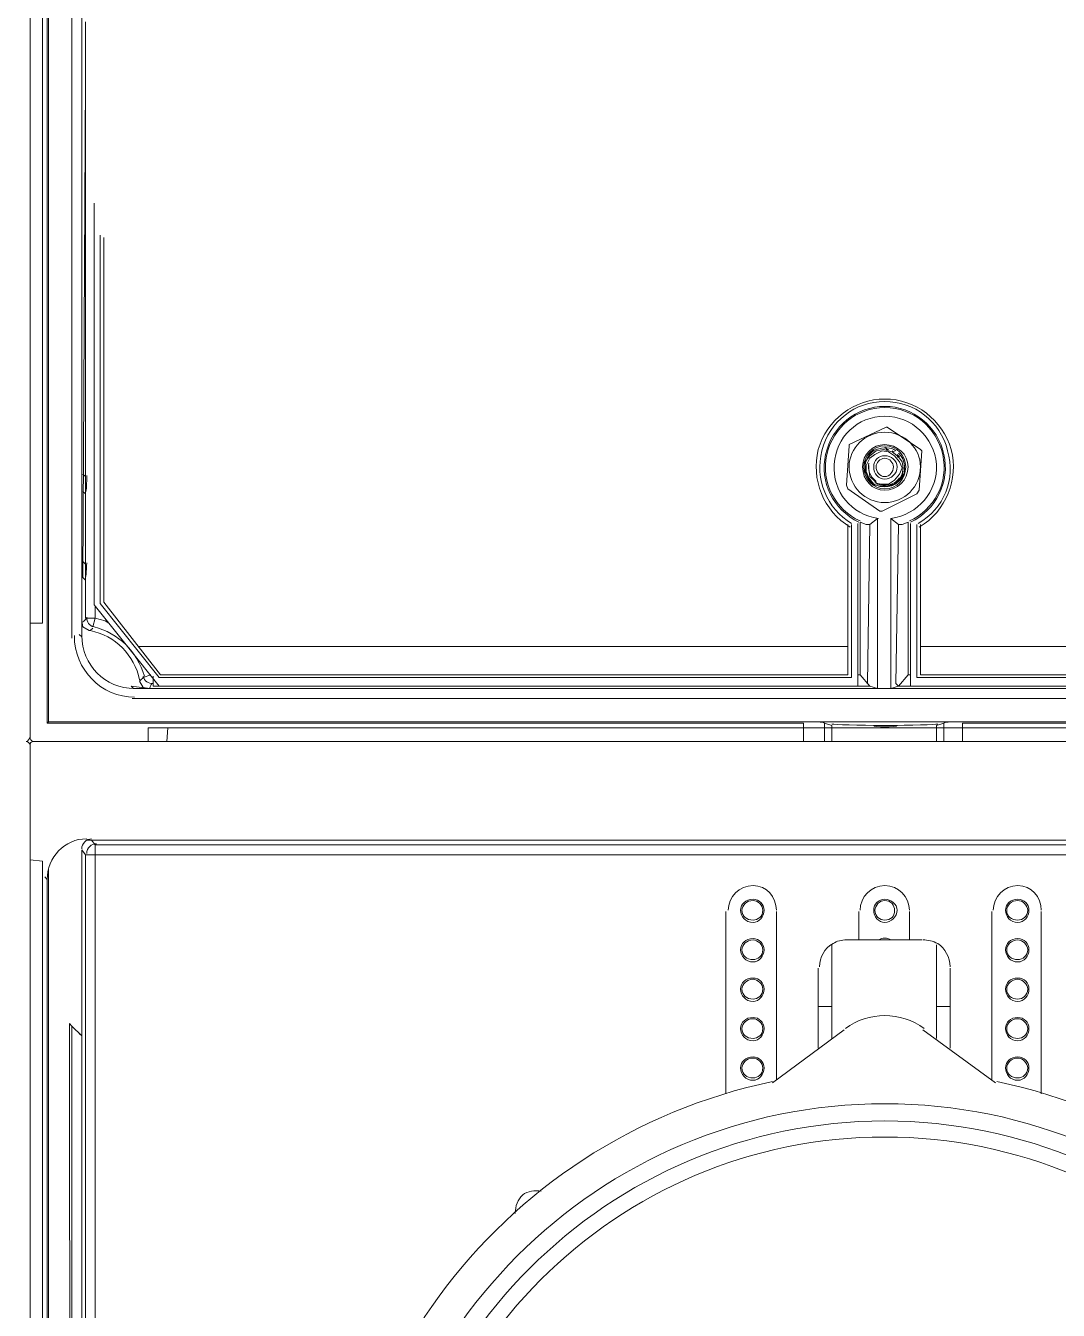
# Model space of a CAD drawing. Header units: metres. Extents: x 2999 to 3164, y 1641 to 1678.
# Drawn here: x 3005.558 to 3006.561, y 1647.108 to 1648.356 of the extents above; entities that cross this region are included whole.
import ezdxf

# ---------------------------------------------------------------- set-up
doc = ezdxf.new("R2010")
doc.units = ezdxf.units.M
doc.linetypes.add('CONTORNO_QUADRO_T', pattern=[0.35, 0.2, -0.15])

msp = doc.modelspace()

# ---------------------------------------------------------------- linework, layer by layer
at = {"color": 7, "linetype": 'Continuous', "lineweight": 20, "true_color": 0x000007}
for points in [[(3005.6025, 1648.8844), (3005.6025, 1647.7625), (3005.6025, 1647.7625)], [(3005.6025, 1648.8844), (3005.6025, 1647.7613), (3005.6025, 1647.7613)], [(3005.6121, 1648.8868), (3005.6121, 1647.7625), (3005.6121, 1647.7625)], [(3005.5618, 1648.87), (3005.5618, 1647.6644), (3005.5618, 1647.6644)], [(3005.5618, 1648.87), (3005.5618, 1647.6644), (3005.5618, 1647.6644)], [(3005.5785, 1648.876), (3005.5785, 1647.6787), (3005.5785, 1647.6787)], [(3005.5797, 1648.876), (3005.5797, 1647.6799), (3005.5797, 1647.6799)], [(3005.5618, 1647.7757), (3005.5738, 1647.7757), (3005.5738, 1648.8628)], [(3005.6157, 1647.7805), (3005.6157, 1648.36), (3005.6157, 1648.36)], [(3005.6157, 1647.8176), (3005.6133, 1647.82), (3005.6157, 1648.3049)], [(3005.6157, 1648.3049), (3005.6157, 1647.9182), (3005.6157, 1647.9182)], [(3005.624, 1648.184), (3005.624, 1647.7937), (3005.624, 1647.7937)], [(3005.63, 1647.7949), (3005.63, 1648.1528), (3005.63, 1648.1528)], [(3005.6336, 1647.7961), (3005.6336, 1648.1505), (3005.6336, 1648.1505)], [(3006.3951, 1647.9445), (3006.3927, 1647.9469), (3006.3927, 1647.9469)], [(3006.3831, 1647.9098), (3006.3819, 1647.911), (3006.3771, 1647.9158), (3006.3735, 1647.923), (3006.3735, 1647.9325), (3006.3783, 1647.9385), (3006.3843, 1647.9433), (3006.3915, 1647.9445), (3006.3999, 1647.9421), (3006.4059, 1647.9373), (3006.4095, 1647.9325), (3006.4107, 1647.9266), (3006.4095, 1647.9206), (3006.4071, 1647.9158)], [(3006.3879, 1647.9086), (3006.3819, 1647.911), (3006.3771, 1647.917), (3006.3747, 1647.923), (3006.3747, 1647.929), (3006.3783, 1647.9361), (3006.3831, 1647.9397), (3006.3903, 1647.9433), (3006.3963, 1647.9421), (3006.4023, 1647.9385), (3006.4071, 1647.9325), (3006.4095, 1647.9266), (3006.4071, 1647.9206), (3006.4023, 1647.9146), (3006.3963, 1647.911), (3006.3891, 1647.911), (3006.3831, 1647.9122)], [(3006.3939, 1647.9445), (3006.3963, 1647.9445), (3006.3963, 1647.9445)], [(3006.3999, 1647.9433), (3006.4023, 1647.9421), (3006.4023, 1647.9421)], [(3006.4071, 1647.9373), (3006.4047, 1647.9397), (3006.4047, 1647.9397)], [(3006.4071, 1647.9361), (3006.4047, 1647.9373), (3006.4047, 1647.9373)], [(3006.3771, 1647.929), (3006.3771, 1647.9254), (3006.3783, 1647.9182), (3006.3819, 1647.9146), (3006.3855, 1647.911), (3006.3903, 1647.9098), (3006.3963, 1647.9098), (3006.4023, 1647.911), (3006.4071, 1647.9158)], [(3006.4107, 1647.9266), (3006.4095, 1647.9182), (3006.4023, 1647.911), (3006.3951, 1647.9086), (3006.3879, 1647.9086)], [(3005.6157, 1647.9182), (3005.6133, 1647.9206), (3005.6133, 1647.9206)], [(3006.3771, 1647.9158), (3006.3771, 1647.9146), (3006.3771, 1647.9146)], [(3006.3843, 1647.9098), (3006.3831, 1647.9098), (3006.3831, 1647.9098)], [(3006.4095, 1647.9182), (3006.4071, 1647.9158), (3006.4071, 1647.9158)], [(3005.6157, 1647.9014), (3005.6133, 1647.9038), (3005.6133, 1647.9038)], [(3006.3568, 1647.8715), (3006.3568, 1647.7254), (3006.3568, 1647.7254)], [(3006.3604, 1647.8715), (3006.3604, 1647.723), (3006.3604, 1647.723)], [(3006.3664, 1647.753), (3006.3664, 1647.8727), (3006.3664, 1647.8727)], [(3006.3855, 1647.8775), (3006.3783, 1647.8715), (3006.3747, 1647.8715), (3006.3687, 1647.8739)], [(3006.3783, 1647.7146), (3006.3687, 1647.7254), (3006.3687, 1647.8739)], [(3006.3783, 1647.7146), (3006.3759, 1647.717), (3006.3783, 1647.8715)], [(3006.3855, 1647.8775), (3006.3855, 1647.7122), (3006.3855, 1647.7122)], [(3006.3987, 1647.8775), (3006.4059, 1647.8715), (3006.4095, 1647.8715), (3006.4154, 1647.8739)], [(3006.3987, 1647.7122), (3006.3987, 1647.8775), (3006.3987, 1647.8775)], [(3006.4059, 1647.7146), (3006.4035, 1647.717), (3006.4059, 1647.8715)], [(3006.4154, 1647.8739), (3006.4154, 1647.7254), (3006.4059, 1647.7146)], [(3006.4178, 1647.8727), (3006.4178, 1647.753), (3006.4178, 1647.753)], [(3006.4238, 1647.8715), (3006.4238, 1647.723), (3006.4238, 1647.723)], [(3006.4274, 1647.8715), (3006.4274, 1647.7254), (3006.4274, 1647.7254)], [(3005.6157, 1647.8332), (3005.6133, 1647.8356), (3005.6133, 1647.8356)], [(3005.6157, 1647.8176), (3005.6133, 1647.82), (3005.6133, 1647.82)], [(3005.6887, 1647.7254), (3005.6336, 1647.7961), (3005.6336, 1647.7961)], [(3005.624, 1647.7937), (3005.6564, 1647.753), (3005.6564, 1647.753)], [(3005.6252, 1647.7913), (3005.6252, 1647.7805), (3005.6252, 1647.7805)], [(3005.6875, 1647.723), (3005.63, 1647.7949), (3005.63, 1647.7949)], [(3005.6121, 1647.7781), (3005.6121, 1647.7625), (3005.6121, 1647.7625)], [(3005.6192, 1647.7685), (3005.6133, 1647.7721), (3005.6121, 1647.7781)], [(3005.6228, 1647.7721), (3005.6252, 1647.7805), (3005.6157, 1647.7805)], [(3005.6252, 1647.7805), (3005.6348, 1647.7781), (3005.6384, 1647.7757)], [(3005.6025, 1647.7613), (3005.6025, 1647.7625), (3005.6025, 1647.7625)], [(3005.6121, 1647.7625), (3005.6097, 1647.7649), (3005.6097, 1647.7649)], [(3005.6875, 1647.7146), (3005.6564, 1647.753), (3005.6564, 1647.753)], [(3005.6671, 1647.753), (3006.3568, 1647.753), (3006.3568, 1647.753)], [(3006.3664, 1647.753), (3006.3664, 1647.7146), (3005.6875, 1647.7146)], [(3006.4178, 1647.7146), (3006.4178, 1647.753), (3006.4178, 1647.753)], [(3006.4178, 1647.7146), (3007.0967, 1647.7146), (3007.1278, 1647.753)], [(3006.4274, 1647.753), (3007.1159, 1647.753), (3007.1159, 1647.753)], [(3005.6791, 1647.7254), (3005.6719, 1647.723), (3005.6719, 1647.723)], [(3005.6815, 1647.7242), (3005.6815, 1647.7146), (3005.6815, 1647.7146)], [(3005.6875, 1647.723), (3006.3604, 1647.723), (3006.3604, 1647.723)], [(3005.6887, 1647.7254), (3006.3568, 1647.7254), (3006.3568, 1647.7254)], [(3006.3664, 1647.7254), (3006.3687, 1647.7254), (3006.3687, 1647.7254)], [(3006.4154, 1647.7254), (3006.4178, 1647.7254), (3006.4178, 1647.7254)], [(3006.4238, 1647.723), (3007.0943, 1647.723), (3007.0943, 1647.723)], [(3006.4274, 1647.7254), (3007.0919, 1647.7254), (3007.0919, 1647.7254)], [(3005.6624, 1647.7122), (3005.66, 1647.7146), (3005.6779, 1647.7122)], [(3007.1218, 1647.7122), (3005.6624, 1647.7122), (3005.6624, 1647.7122)], [(3005.6779, 1647.7122), (3005.6719, 1647.7134), (3005.6683, 1647.7194)], [(3005.6875, 1647.7146), (3005.6815, 1647.7146), (3005.6815, 1647.7146)], [(3006.3783, 1647.7146), (3006.3664, 1647.7146), (3006.3664, 1647.7146)], [(3006.3783, 1647.7146), (3006.3855, 1647.7122), (3006.3855, 1647.7122)], [(3006.4059, 1647.7146), (3006.3987, 1647.7122), (3006.3855, 1647.7122)], [(3006.4178, 1647.7146), (3006.4059, 1647.7146), (3006.4059, 1647.7146)], [(3005.6612, 1647.7027), (3007.1218, 1647.7027), (3007.1194, 1647.7051)], [(3005.6624, 1647.7027), (3005.6612, 1647.7027), (3005.6612, 1647.7027)], [(3007.1218, 1647.7027), (3005.6624, 1647.7027), (3005.6624, 1647.7027)], [(3006.3137, 1647.6787), (3005.5785, 1647.6787), (3005.5797, 1647.6799)], [(3006.4681, 1647.6787), (3007.2056, 1647.6787), (3007.2044, 1647.6799), (3005.5797, 1647.6799)], [(3005.6767, 1647.6608), (3005.6767, 1647.6739), (3005.6959, 1647.6739), (3005.6947, 1647.6608)], [(3007.0883, 1647.6739), (3005.6959, 1647.6739), (3005.6959, 1647.6739)], [(3006.3137, 1647.6787), (3006.3137, 1647.6608), (3006.334, 1647.6608)], [(3006.334, 1647.6787), (3006.3412, 1647.6763), (3006.3412, 1647.6763)], [(3006.334, 1647.6787), (3006.334, 1647.6608), (3006.3412, 1647.6608)], [(3006.3412, 1647.6763), (3006.3412, 1647.6608), (3006.443, 1647.6608)], [(3006.443, 1647.6763), (3006.4502, 1647.6787), (3006.4502, 1647.6787)], [(3006.4502, 1647.6787), (3006.4502, 1647.6608), (3006.443, 1647.6608)], [(3006.443, 1647.6763), (3006.443, 1647.6608), (3006.443, 1647.6608)], [(3006.4681, 1647.6787), (3006.4681, 1647.6608), (3006.4502, 1647.6608)], [(3006.3137, 1647.6608), (3005.5642, 1647.6608), (3005.5642, 1647.6608)], [(3005.5642, 1647.6608), (3007.22, 1647.6608), (3007.22, 1647.6608)], [(3007.22, 1647.6608), (3006.4681, 1647.6608), (3006.4681, 1647.6608)], [(3005.5618, 1647.6572), (3005.5618, 1644.3383), (3005.5618, 1644.3383)], [(3005.5618, 1647.6572), (3005.5618, 1644.3383), (3005.5618, 1644.3383)], [(3007.1673, 1647.565), (3005.6169, 1647.565), (3005.6169, 1647.565)], [(3005.6216, 1647.565), (3005.6252, 1647.5602), (3005.6252, 1647.5602)], [(3007.1625, 1647.565), (3005.6216, 1647.565), (3005.6216, 1647.565)], [(3005.6252, 1647.5602), (3007.1578, 1647.5602), (3007.1578, 1647.5602)], [(3007.1578, 1647.5506), (3005.6252, 1647.5506), (3005.6252, 1647.5602)], [(3005.6157, 1645.0363), (3005.6157, 1647.5506), (3005.6121, 1647.5554), (3005.6121, 1647.3746)], [(3005.6157, 1647.5506), (3005.6252, 1647.5506), (3005.6252, 1645.4159)], [(3005.5618, 1646.1258), (3005.5738, 1646.127), (3005.5738, 1647.5446), (3005.5618, 1647.5458)], [(3005.5797, 1647.5374), (3005.5797, 1644.3551), (3005.5797, 1644.3551)], [(3005.5785, 1647.5267), (3005.5761, 1647.5291), (3005.5761, 1647.5291)], [(3005.5785, 1647.5267), (3005.5785, 1644.3527), (3005.5785, 1644.3527)], [(3006.2382, 1647.4955), (3006.2382, 1647.3183), (3006.2382, 1647.3183)], [(3006.2873, 1647.3315), (3006.2873, 1647.4955), (3006.2873, 1647.4955)], [(3006.3676, 1647.4955), (3006.3676, 1647.468), (3006.3676, 1647.468)], [(3006.4166, 1647.468), (3006.4166, 1647.4955), (3006.4166, 1647.4955)], [(3006.4969, 1647.4955), (3006.4969, 1647.3315), (3006.4969, 1647.3315)], [(3006.5447, 1647.3183), (3006.5447, 1647.4955), (3006.5447, 1647.4955)], [(3006.3412, 1647.4632), (3006.3412, 1647.4033), (3006.3412, 1647.4033)], [(3006.3556, 1647.468), (3006.4286, 1647.468), (3006.4286, 1647.468)], [(3006.3951, 1647.468), (3006.3915, 1647.468), (3006.3891, 1647.468)], [(3006.443, 1647.4632), (3006.443, 1647.4033), (3006.443, 1647.4033)], [(3006.328, 1647.4405), (3006.328, 1647.4033), (3006.328, 1647.4033)], [(3006.4561, 1647.4405), (3006.4561, 1647.4033), (3006.4561, 1647.4033)], [(3006.3412, 1647.3722), (3006.3412, 1647.4033), (3006.328, 1647.4033), (3006.328, 1647.3626)], [(3006.4561, 1647.3626), (3006.4561, 1647.4033), (3006.443, 1647.4033), (3006.443, 1647.3722)], [(3005.6025, 1647.3842), (3005.6001, 1647.3866), (3005.6025, 1644.4365)], [(3005.6121, 1644.4389), (3005.6121, 1647.3746), (3005.6025, 1647.3842), (3005.6025, 1644.4389)], [(3005.6121, 1647.3746), (3005.6097, 1647.377), (3005.6097, 1647.377)], [(3006.2837, 1647.3291), (3006.3532, 1647.3806), (3006.3532, 1647.3806)], [(3006.4298, 1647.3806), (3006.5004, 1647.3291), (3006.5004, 1647.3291)]]:
    msp.add_lwpolyline(points, dxfattribs=at)
msp.add_lwpolyline([(3006.4286, 1647.9433), (3006.4274, 1647.9445), (3006.3951, 1647.9661), (3006.3939, 1647.9661), (3006.358, 1647.9493), (3006.358, 1647.9481), (3006.3556, 1647.9098), (3006.3568, 1647.9062), (3006.3879, 1647.8847), (3006.3903, 1647.8847), (3006.4238, 1647.9014), (3006.4262, 1647.905)], close=True, dxfattribs=at)
at = {"color": 30, "linetype": 'CONTORNO_QUADRO_T', "lineweight": 20, "ltscale": 0.1}
msp.add_open_spline([(3009.3009, 1646.2156), (3009.3009, 1647.7685), (3008.0413, 1649.0281), (3006.4873, 1649.0281), (3006.4873, 1649.0281), (3004.9344, 1649.0281), (3003.6749, 1647.7685), (3003.6749, 1646.2156), (3003.6749, 1646.2156), (3003.6749, 1644.6616), (3004.9344, 1643.402), (3006.4873, 1643.402), (3006.4873, 1643.402), (3008.0413, 1643.402), (3009.3009, 1644.6616), (3009.3009, 1646.2156)], degree=3, knots=[0, 0, 0, 0, 0.0625, 0.0625, 0.0625, 0.062501, 0.125, 0.125, 0.125, 0.125001, 0.1875, 0.1875, 0.1875, 0.187501, 1, 1, 1, 1], dxfattribs=at)
at = {"color": 7, "linetype": 'Continuous', "lineweight": 20, "true_color": 0x000007}
for points, knots in [([(3006.4262, 1647.8691), (3006.4526, 1647.8847), (3006.4645, 1647.9158), (3006.4573, 1647.9445), (3006.4573, 1647.9445), (3006.449, 1647.9733), (3006.4226, 1647.9936), (3006.3927, 1647.9936), (3006.3927, 1647.9936), (3006.3628, 1647.9936), (3006.3364, 1647.9733), (3006.328, 1647.9445), (3006.328, 1647.9445), (3006.3209, 1647.9158), (3006.3328, 1647.8847), (3006.3592, 1647.8691)], [0, 0, 0, 0, 0.0625, 0.0625, 0.0625, 0.062501, 0.125, 0.125, 0.125, 0.125001, 0.1875, 0.1875, 0.1875, 0.187501, 1, 1, 1, 1]), ([(3006.425, 1647.8727), (3006.4502, 1647.887), (3006.4621, 1647.9158), (3006.4538, 1647.9433), (3006.4538, 1647.9433), (3006.4466, 1647.9721), (3006.4214, 1647.9912), (3006.3927, 1647.9912), (3006.3927, 1647.9912), (3006.364, 1647.9912), (3006.3388, 1647.9721), (3006.3316, 1647.9433), (3006.3316, 1647.9433), (3006.3244, 1647.9158), (3006.3364, 1647.887), (3006.3604, 1647.8727)], [0, 0, 0, 0, 0.0625, 0.0625, 0.0625, 0.062501, 0.125, 0.125, 0.125, 0.125001, 0.1875, 0.1875, 0.1875, 0.187501, 1, 1, 1, 1]), ([(3006.4178, 1647.8739), (3006.443, 1647.8859), (3006.4561, 1647.9134), (3006.4502, 1647.9397), (3006.4502, 1647.9397), (3006.4442, 1647.9673), (3006.4202, 1647.9864), (3006.3927, 1647.9864), (3006.3927, 1647.9864), (3006.3652, 1647.9864), (3006.3412, 1647.9673), (3006.3352, 1647.9397), (3006.3352, 1647.9397), (3006.3292, 1647.9134), (3006.3424, 1647.8859), (3006.3676, 1647.8739)], [0, 0, 0, 0, 0.0625, 0.0625, 0.0625, 0.062501, 0.125, 0.125, 0.125, 0.125001, 0.1875, 0.1875, 0.1875, 0.187501, 1, 1, 1, 1]), ([(3006.4166, 1647.8751), (3006.4406, 1647.8859), (3006.455, 1647.9122), (3006.449, 1647.9397), (3006.449, 1647.9397), (3006.443, 1647.9661), (3006.4202, 1647.9852), (3006.3927, 1647.9852), (3006.3927, 1647.9852), (3006.3652, 1647.9852), (3006.3424, 1647.9661), (3006.3364, 1647.9397), (3006.3364, 1647.9397), (3006.3304, 1647.9122), (3006.3448, 1647.8859), (3006.3687, 1647.8751)], [0, 0, 0, 0, 0.0625, 0.0625, 0.0625, 0.062501, 0.125, 0.125, 0.125, 0.125001, 0.1875, 0.1875, 0.1875, 0.187501, 1, 1, 1, 1]), ([(3006.3987, 1647.8775), (3006.425, 1647.8811), (3006.4442, 1647.9038), (3006.443, 1647.9302), (3006.443, 1647.9302), (3006.4406, 1647.9565), (3006.419, 1647.9768), (3006.3927, 1647.9768), (3006.3927, 1647.9768), (3006.3664, 1647.9768), (3006.3448, 1647.9565), (3006.3436, 1647.9302), (3006.3436, 1647.9302), (3006.3412, 1647.9038), (3006.3604, 1647.8811), (3006.3867, 1647.8775)], [0, 0, 0, 0, 0.0625, 0.0625, 0.0625, 0.062501, 0.125, 0.125, 0.125, 0.125001, 0.1875, 0.1875, 0.1875, 0.187501, 1, 1, 1, 1]), ([(3006.4274, 1647.9278), (3006.4274, 1647.9457), (3006.4118, 1647.9613), (3006.3927, 1647.9613), (3006.3927, 1647.9613), (3006.3735, 1647.9613), (3006.358, 1647.9457), (3006.358, 1647.9278), (3006.358, 1647.9278), (3006.358, 1647.9086), (3006.3735, 1647.893), (3006.3927, 1647.893), (3006.3927, 1647.893), (3006.4118, 1647.893), (3006.4274, 1647.9086), (3006.4274, 1647.9278)], [0, 0, 0, 0, 0.0625, 0.0625, 0.0625, 0.062501, 0.125, 0.125, 0.125, 0.125001, 0.1875, 0.1875, 0.1875, 0.187501, 1, 1, 1, 1]), ([(3006.4154, 1647.9278), (3006.4154, 1647.9397), (3006.4047, 1647.9493), (3006.3927, 1647.9493), (3006.3927, 1647.9493), (3006.3807, 1647.9493), (3006.3711, 1647.9397), (3006.3711, 1647.9278), (3006.3711, 1647.9278), (3006.3711, 1647.9146), (3006.3807, 1647.905), (3006.3927, 1647.905), (3006.3927, 1647.905), (3006.4047, 1647.905), (3006.4154, 1647.9146), (3006.4154, 1647.9278)], [0, 0, 0, 0, 0.0625, 0.0625, 0.0625, 0.062501, 0.125, 0.125, 0.125, 0.125001, 0.1875, 0.1875, 0.1875, 0.187501, 1, 1, 1, 1]), ([(3006.413, 1647.9278), (3006.413, 1647.9385), (3006.4047, 1647.9481), (3006.3927, 1647.9481), (3006.3927, 1647.9481), (3006.3819, 1647.9481), (3006.3723, 1647.9385), (3006.3723, 1647.9278), (3006.3723, 1647.9278), (3006.3723, 1647.9158), (3006.3819, 1647.9062), (3006.3927, 1647.9062), (3006.3927, 1647.9062), (3006.4047, 1647.9062), (3006.413, 1647.9158), (3006.413, 1647.9278)], [0, 0, 0, 0, 0.0625, 0.0625, 0.0625, 0.062501, 0.125, 0.125, 0.125, 0.125001, 0.1875, 0.1875, 0.1875, 0.187501, 1, 1, 1, 1]), ([(3006.4035, 1647.9433), (3006.3987, 1647.9469), (3006.3915, 1647.9469), (3006.3843, 1647.9445), (3006.3843, 1647.9445), (3006.3783, 1647.9421), (3006.3747, 1647.9361), (3006.3735, 1647.929), (3006.3735, 1647.929), (3006.3735, 1647.9218), (3006.3759, 1647.9146), (3006.3819, 1647.911)], [0, 0, 0, 0, 0.083333, 0.083333, 0.083333, 0.083334, 0.166667, 0.166667, 0.166667, 0.166668, 1, 1, 1, 1]), ([(3006.3819, 1647.911), (3006.3903, 1647.9062), (3006.4023, 1647.9074), (3006.4083, 1647.9158), (3006.4083, 1647.9158), (3006.4142, 1647.923), (3006.413, 1647.9349), (3006.4059, 1647.9409)], [0, 0, 0, 0, 0.125, 0.125, 0.125, 0.125001, 1, 1, 1, 1]), ([(3006.4047, 1647.9278), (3006.4047, 1647.9337), (3006.3987, 1647.9385), (3006.3927, 1647.9385), (3006.3927, 1647.9385), (3006.3867, 1647.9385), (3006.3819, 1647.9337), (3006.3819, 1647.9278), (3006.3819, 1647.9278), (3006.3819, 1647.9206), (3006.3867, 1647.9158), (3006.3927, 1647.9158), (3006.3927, 1647.9158), (3006.3987, 1647.9158), (3006.4047, 1647.9206), (3006.4047, 1647.9278)], [0, 0, 0, 0, 0.0625, 0.0625, 0.0625, 0.062501, 0.125, 0.125, 0.125, 0.125001, 0.1875, 0.1875, 0.1875, 0.187501, 1, 1, 1, 1]), ([(3006.4011, 1647.9278), (3006.4011, 1647.9313), (3006.3975, 1647.9361), (3006.3927, 1647.9361), (3006.3927, 1647.9361), (3006.3879, 1647.9361), (3006.3843, 1647.9313), (3006.3843, 1647.9278), (3006.3843, 1647.9278), (3006.3843, 1647.923), (3006.3879, 1647.9182), (3006.3927, 1647.9182), (3006.3927, 1647.9182), (3006.3975, 1647.9182), (3006.4011, 1647.923), (3006.4011, 1647.9278)], [0, 0, 0, 0, 0.0625, 0.0625, 0.0625, 0.062501, 0.125, 0.125, 0.125, 0.125001, 0.1875, 0.1875, 0.1875, 0.187501, 1, 1, 1, 1]), ([(3006.3412, 1647.6775), (3006.3436, 1647.6775), (3006.3664, 1647.6763), (3006.3927, 1647.6763), (3006.3927, 1647.6763), (3006.419, 1647.6763), (3006.4418, 1647.6775), (3006.4442, 1647.6775)], [0, 0, 0, 0, 0.125, 0.125, 0.125, 0.125001, 1, 1, 1, 1]), ([(3006.4047, 1647.6763), (3006.4047, 1647.6763), (3006.3987, 1647.6763), (3006.3927, 1647.6763), (3006.3927, 1647.6763), (3006.3867, 1647.6763), (3006.3819, 1647.6763), (3006.3819, 1647.6763), (3006.3819, 1647.6763), (3006.3819, 1647.6751), (3006.3867, 1647.6751), (3006.3927, 1647.6751), (3006.3927, 1647.6751), (3006.3987, 1647.6751), (3006.4047, 1647.6751), (3006.4047, 1647.6763)], [0, 0, 0, 0, 0.0625, 0.0625, 0.0625, 0.062501, 0.125, 0.125, 0.125, 0.125001, 0.1875, 0.1875, 0.1875, 0.187501, 1, 1, 1, 1]), ([(3006.2873, 1647.4967), (3006.2873, 1647.5099), (3006.2778, 1647.5207), (3006.2646, 1647.5207), (3006.2646, 1647.5207), (3006.2514, 1647.5207), (3006.2406, 1647.5099), (3006.2406, 1647.4967)], [0, 0, 0, 0, 0.125, 0.125, 0.125, 0.125001, 1, 1, 1, 1]), ([(3006.4166, 1647.4967), (3006.4166, 1647.5099), (3006.4059, 1647.5207), (3006.3927, 1647.5207), (3006.3927, 1647.5207), (3006.3795, 1647.5207), (3006.3687, 1647.5099), (3006.3687, 1647.4967)], [0, 0, 0, 0, 0.125, 0.125, 0.125, 0.125001, 1, 1, 1, 1]), ([(3006.5447, 1647.4967), (3006.5447, 1647.5099), (3006.5352, 1647.5207), (3006.522, 1647.5207), (3006.522, 1647.5207), (3006.5088, 1647.5207), (3006.4981, 1647.5099), (3006.4981, 1647.4967)], [0, 0, 0, 0, 0.125, 0.125, 0.125, 0.125001, 1, 1, 1, 1]), ([(3006.2754, 1647.4967), (3006.2754, 1647.5027), (3006.2706, 1647.5075), (3006.2646, 1647.5075), (3006.2646, 1647.5075), (3006.2574, 1647.5075), (3006.2526, 1647.5027), (3006.2526, 1647.4967), (3006.2526, 1647.4967), (3006.2526, 1647.4907), (3006.2574, 1647.4848), (3006.2646, 1647.4848), (3006.2646, 1647.4848), (3006.2706, 1647.4848), (3006.2754, 1647.4907), (3006.2754, 1647.4967)], [0, 0, 0, 0, 0.0625, 0.0625, 0.0625, 0.062501, 0.125, 0.125, 0.125, 0.125001, 0.1875, 0.1875, 0.1875, 0.187501, 1, 1, 1, 1]), ([(3006.2742, 1647.4967), (3006.2742, 1647.5015), (3006.2694, 1647.5063), (3006.2646, 1647.5063), (3006.2646, 1647.5063), (3006.2586, 1647.5063), (3006.2538, 1647.5015), (3006.2538, 1647.4967), (3006.2538, 1647.4967), (3006.2538, 1647.4907), (3006.2586, 1647.4872), (3006.2646, 1647.4872), (3006.2646, 1647.4872), (3006.2694, 1647.4872), (3006.2742, 1647.4907), (3006.2742, 1647.4967)], [0, 0, 0, 0, 0.0625, 0.0625, 0.0625, 0.062501, 0.125, 0.125, 0.125, 0.125001, 0.1875, 0.1875, 0.1875, 0.187501, 1, 1, 1, 1]), ([(3006.4047, 1647.4967), (3006.4047, 1647.5027), (3006.3987, 1647.5075), (3006.3927, 1647.5075), (3006.3927, 1647.5075), (3006.3867, 1647.5075), (3006.3819, 1647.5027), (3006.3819, 1647.4967), (3006.3819, 1647.4967), (3006.3819, 1647.4907), (3006.3867, 1647.4848), (3006.3927, 1647.4848), (3006.3927, 1647.4848), (3006.3987, 1647.4848), (3006.4047, 1647.4907), (3006.4047, 1647.4967)], [0, 0, 0, 0, 0.0625, 0.0625, 0.0625, 0.062501, 0.125, 0.125, 0.125, 0.125001, 0.1875, 0.1875, 0.1875, 0.187501, 1, 1, 1, 1]), ([(3006.4023, 1647.4967), (3006.4023, 1647.5015), (3006.3987, 1647.5063), (3006.3927, 1647.5063), (3006.3927, 1647.5063), (3006.3879, 1647.5063), (3006.3831, 1647.5015), (3006.3831, 1647.4967), (3006.3831, 1647.4967), (3006.3831, 1647.4907), (3006.3879, 1647.4872), (3006.3927, 1647.4872), (3006.3927, 1647.4872), (3006.3987, 1647.4872), (3006.4023, 1647.4907), (3006.4023, 1647.4967)], [0, 0, 0, 0, 0.0625, 0.0625, 0.0625, 0.062501, 0.125, 0.125, 0.125, 0.125001, 0.1875, 0.1875, 0.1875, 0.187501, 1, 1, 1, 1]), ([(3006.5328, 1647.4967), (3006.5328, 1647.5027), (3006.528, 1647.5075), (3006.522, 1647.5075), (3006.522, 1647.5075), (3006.5148, 1647.5075), (3006.51, 1647.5027), (3006.51, 1647.4967), (3006.51, 1647.4967), (3006.51, 1647.4907), (3006.5148, 1647.4848), (3006.522, 1647.4848), (3006.522, 1647.4848), (3006.528, 1647.4848), (3006.5328, 1647.4907), (3006.5328, 1647.4967)], [0, 0, 0, 0, 0.0625, 0.0625, 0.0625, 0.062501, 0.125, 0.125, 0.125, 0.125001, 0.1875, 0.1875, 0.1875, 0.187501, 1, 1, 1, 1]), ([(3006.5316, 1647.4967), (3006.5316, 1647.5015), (3006.5268, 1647.5063), (3006.522, 1647.5063), (3006.522, 1647.5063), (3006.516, 1647.5063), (3006.5112, 1647.5015), (3006.5112, 1647.4967), (3006.5112, 1647.4967), (3006.5112, 1647.4907), (3006.516, 1647.4872), (3006.522, 1647.4872), (3006.522, 1647.4872), (3006.5268, 1647.4872), (3006.5316, 1647.4907), (3006.5316, 1647.4967)], [0, 0, 0, 0, 0.0625, 0.0625, 0.0625, 0.062501, 0.125, 0.125, 0.125, 0.125001, 0.1875, 0.1875, 0.1875, 0.187501, 1, 1, 1, 1]), ([(3006.2754, 1647.4584), (3006.2754, 1647.4644), (3006.2706, 1647.4692), (3006.2646, 1647.4692), (3006.2646, 1647.4692), (3006.2574, 1647.4692), (3006.2526, 1647.4644), (3006.2526, 1647.4584), (3006.2526, 1647.4584), (3006.2526, 1647.4524), (3006.2574, 1647.4465), (3006.2646, 1647.4465), (3006.2646, 1647.4465), (3006.2706, 1647.4465), (3006.2754, 1647.4524), (3006.2754, 1647.4584)], [0, 0, 0, 0, 0.0625, 0.0625, 0.0625, 0.062501, 0.125, 0.125, 0.125, 0.125001, 0.1875, 0.1875, 0.1875, 0.187501, 1, 1, 1, 1]), ([(3006.2742, 1647.4584), (3006.2742, 1647.4632), (3006.2694, 1647.468), (3006.2646, 1647.468), (3006.2646, 1647.468), (3006.2586, 1647.468), (3006.2538, 1647.4632), (3006.2538, 1647.4584), (3006.2538, 1647.4584), (3006.2538, 1647.4524), (3006.2586, 1647.4488), (3006.2646, 1647.4488), (3006.2646, 1647.4488), (3006.2694, 1647.4488), (3006.2742, 1647.4524), (3006.2742, 1647.4584)], [0, 0, 0, 0, 0.0625, 0.0625, 0.0625, 0.062501, 0.125, 0.125, 0.125, 0.125001, 0.1875, 0.1875, 0.1875, 0.187501, 1, 1, 1, 1]), ([(3006.5328, 1647.4584), (3006.5328, 1647.4644), (3006.528, 1647.4692), (3006.522, 1647.4692), (3006.522, 1647.4692), (3006.5148, 1647.4692), (3006.51, 1647.4644), (3006.51, 1647.4584), (3006.51, 1647.4584), (3006.51, 1647.4524), (3006.5148, 1647.4465), (3006.522, 1647.4465), (3006.522, 1647.4465), (3006.528, 1647.4465), (3006.5328, 1647.4524), (3006.5328, 1647.4584)], [0, 0, 0, 0, 0.0625, 0.0625, 0.0625, 0.062501, 0.125, 0.125, 0.125, 0.125001, 0.1875, 0.1875, 0.1875, 0.187501, 1, 1, 1, 1]), ([(3006.5316, 1647.4584), (3006.5316, 1647.4632), (3006.5268, 1647.468), (3006.522, 1647.468), (3006.522, 1647.468), (3006.516, 1647.468), (3006.5112, 1647.4632), (3006.5112, 1647.4584), (3006.5112, 1647.4584), (3006.5112, 1647.4524), (3006.516, 1647.4488), (3006.522, 1647.4488), (3006.522, 1647.4488), (3006.5268, 1647.4488), (3006.5316, 1647.4524), (3006.5316, 1647.4584)], [0, 0, 0, 0, 0.0625, 0.0625, 0.0625, 0.062501, 0.125, 0.125, 0.125, 0.125001, 0.1875, 0.1875, 0.1875, 0.187501, 1, 1, 1, 1]), ([(3006.2754, 1647.4201), (3006.2754, 1647.4261), (3006.2706, 1647.4309), (3006.2646, 1647.4309), (3006.2646, 1647.4309), (3006.2574, 1647.4309), (3006.2526, 1647.4261), (3006.2526, 1647.4201), (3006.2526, 1647.4201), (3006.2526, 1647.4141), (3006.2574, 1647.4081), (3006.2646, 1647.4081), (3006.2646, 1647.4081), (3006.2706, 1647.4081), (3006.2754, 1647.4141), (3006.2754, 1647.4201)], [0, 0, 0, 0, 0.0625, 0.0625, 0.0625, 0.062501, 0.125, 0.125, 0.125, 0.125001, 0.1875, 0.1875, 0.1875, 0.187501, 1, 1, 1, 1]), ([(3006.2742, 1647.4201), (3006.2742, 1647.4249), (3006.2694, 1647.4297), (3006.2646, 1647.4297), (3006.2646, 1647.4297), (3006.2586, 1647.4297), (3006.2538, 1647.4249), (3006.2538, 1647.4201), (3006.2538, 1647.4201), (3006.2538, 1647.4141), (3006.2586, 1647.4105), (3006.2646, 1647.4105), (3006.2646, 1647.4105), (3006.2694, 1647.4105), (3006.2742, 1647.4141), (3006.2742, 1647.4201)], [0, 0, 0, 0, 0.0625, 0.0625, 0.0625, 0.062501, 0.125, 0.125, 0.125, 0.125001, 0.1875, 0.1875, 0.1875, 0.187501, 1, 1, 1, 1]), ([(3006.5328, 1647.4201), (3006.5328, 1647.4261), (3006.528, 1647.4309), (3006.522, 1647.4309), (3006.522, 1647.4309), (3006.5148, 1647.4309), (3006.51, 1647.4261), (3006.51, 1647.4201), (3006.51, 1647.4201), (3006.51, 1647.4141), (3006.5148, 1647.4081), (3006.522, 1647.4081), (3006.522, 1647.4081), (3006.528, 1647.4081), (3006.5328, 1647.4141), (3006.5328, 1647.4201)], [0, 0, 0, 0, 0.0625, 0.0625, 0.0625, 0.062501, 0.125, 0.125, 0.125, 0.125001, 0.1875, 0.1875, 0.1875, 0.187501, 1, 1, 1, 1]), ([(3006.5316, 1647.4201), (3006.5316, 1647.4249), (3006.5268, 1647.4297), (3006.522, 1647.4297), (3006.522, 1647.4297), (3006.516, 1647.4297), (3006.5112, 1647.4249), (3006.5112, 1647.4201), (3006.5112, 1647.4201), (3006.5112, 1647.4141), (3006.516, 1647.4105), (3006.522, 1647.4105), (3006.522, 1647.4105), (3006.5268, 1647.4105), (3006.5316, 1647.4141), (3006.5316, 1647.4201)], [0, 0, 0, 0, 0.0625, 0.0625, 0.0625, 0.062501, 0.125, 0.125, 0.125, 0.125001, 0.1875, 0.1875, 0.1875, 0.187501, 1, 1, 1, 1]), ([(3006.2754, 1647.3818), (3006.2754, 1647.3878), (3006.2706, 1647.3926), (3006.2646, 1647.3926), (3006.2646, 1647.3926), (3006.2574, 1647.3926), (3006.2526, 1647.3878), (3006.2526, 1647.3818), (3006.2526, 1647.3818), (3006.2526, 1647.3758), (3006.2574, 1647.3698), (3006.2646, 1647.3698), (3006.2646, 1647.3698), (3006.2706, 1647.3698), (3006.2754, 1647.3758), (3006.2754, 1647.3818)], [0, 0, 0, 0, 0.0625, 0.0625, 0.0625, 0.062501, 0.125, 0.125, 0.125, 0.125001, 0.1875, 0.1875, 0.1875, 0.187501, 1, 1, 1, 1]), ([(3006.2742, 1647.3818), (3006.2742, 1647.3866), (3006.2694, 1647.3914), (3006.2646, 1647.3914), (3006.2646, 1647.3914), (3006.2586, 1647.3914), (3006.2538, 1647.3866), (3006.2538, 1647.3818), (3006.2538, 1647.3818), (3006.2538, 1647.3758), (3006.2586, 1647.3722), (3006.2646, 1647.3722), (3006.2646, 1647.3722), (3006.2694, 1647.3722), (3006.2742, 1647.3758), (3006.2742, 1647.3818)], [0, 0, 0, 0, 0.0625, 0.0625, 0.0625, 0.062501, 0.125, 0.125, 0.125, 0.125001, 0.1875, 0.1875, 0.1875, 0.187501, 1, 1, 1, 1]), ([(3006.5328, 1647.3818), (3006.5328, 1647.3878), (3006.528, 1647.3926), (3006.522, 1647.3926), (3006.522, 1647.3926), (3006.5148, 1647.3926), (3006.51, 1647.3878), (3006.51, 1647.3818), (3006.51, 1647.3818), (3006.51, 1647.3758), (3006.5148, 1647.3698), (3006.522, 1647.3698), (3006.522, 1647.3698), (3006.528, 1647.3698), (3006.5328, 1647.3758), (3006.5328, 1647.3818)], [0, 0, 0, 0, 0.0625, 0.0625, 0.0625, 0.062501, 0.125, 0.125, 0.125, 0.125001, 0.1875, 0.1875, 0.1875, 0.187501, 1, 1, 1, 1]), ([(3006.5316, 1647.3818), (3006.5316, 1647.3866), (3006.5268, 1647.3914), (3006.522, 1647.3914), (3006.522, 1647.3914), (3006.516, 1647.3914), (3006.5112, 1647.3866), (3006.5112, 1647.3818), (3006.5112, 1647.3818), (3006.5112, 1647.3758), (3006.516, 1647.3722), (3006.522, 1647.3722), (3006.522, 1647.3722), (3006.5268, 1647.3722), (3006.5316, 1647.3758), (3006.5316, 1647.3818)], [0, 0, 0, 0, 0.0625, 0.0625, 0.0625, 0.062501, 0.125, 0.125, 0.125, 0.125001, 0.1875, 0.1875, 0.1875, 0.187501, 1, 1, 1, 1]), ([(3006.2754, 1647.3435), (3006.2754, 1647.3495), (3006.2706, 1647.3543), (3006.2646, 1647.3543), (3006.2646, 1647.3543), (3006.2574, 1647.3543), (3006.2526, 1647.3495), (3006.2526, 1647.3435), (3006.2526, 1647.3435), (3006.2526, 1647.3375), (3006.2574, 1647.3315), (3006.2646, 1647.3315), (3006.2646, 1647.3315), (3006.2706, 1647.3315), (3006.2754, 1647.3375), (3006.2754, 1647.3435)], [0, 0, 0, 0, 0.0625, 0.0625, 0.0625, 0.062501, 0.125, 0.125, 0.125, 0.125001, 0.1875, 0.1875, 0.1875, 0.187501, 1, 1, 1, 1]), ([(3006.2742, 1647.3435), (3006.2742, 1647.3483), (3006.2694, 1647.3531), (3006.2646, 1647.3531), (3006.2646, 1647.3531), (3006.2586, 1647.3531), (3006.2538, 1647.3483), (3006.2538, 1647.3435), (3006.2538, 1647.3435), (3006.2538, 1647.3375), (3006.2586, 1647.3339), (3006.2646, 1647.3339), (3006.2646, 1647.3339), (3006.2694, 1647.3339), (3006.2742, 1647.3375), (3006.2742, 1647.3435)], [0, 0, 0, 0, 0.0625, 0.0625, 0.0625, 0.062501, 0.125, 0.125, 0.125, 0.125001, 0.1875, 0.1875, 0.1875, 0.187501, 1, 1, 1, 1]), ([(3006.5328, 1647.3435), (3006.5328, 1647.3495), (3006.528, 1647.3543), (3006.522, 1647.3543), (3006.522, 1647.3543), (3006.5148, 1647.3543), (3006.51, 1647.3495), (3006.51, 1647.3435), (3006.51, 1647.3435), (3006.51, 1647.3375), (3006.5148, 1647.3315), (3006.522, 1647.3315), (3006.522, 1647.3315), (3006.528, 1647.3315), (3006.5328, 1647.3375), (3006.5328, 1647.3435)], [0, 0, 0, 0, 0.0625, 0.0625, 0.0625, 0.062501, 0.125, 0.125, 0.125, 0.125001, 0.1875, 0.1875, 0.1875, 0.187501, 1, 1, 1, 1]), ([(3006.5316, 1647.3435), (3006.5316, 1647.3483), (3006.5268, 1647.3531), (3006.522, 1647.3531), (3006.522, 1647.3531), (3006.516, 1647.3531), (3006.5112, 1647.3483), (3006.5112, 1647.3435), (3006.5112, 1647.3435), (3006.5112, 1647.3375), (3006.516, 1647.3339), (3006.522, 1647.3339), (3006.522, 1647.3339), (3006.5268, 1647.3339), (3006.5316, 1647.3375), (3006.5316, 1647.3435)], [0, 0, 0, 0, 0.0625, 0.0625, 0.0625, 0.062501, 0.125, 0.125, 0.125, 0.125001, 0.1875, 0.1875, 0.1875, 0.187501, 1, 1, 1, 1]), ([(3006.2837, 1647.3303), (3006.0144, 1647.274), (3005.83, 1647.0238), (3005.8587, 1646.7496), (3005.8587, 1646.7496), (3005.8862, 1646.4755), (3006.1173, 1646.2671), (3006.3927, 1646.2671), (3006.3927, 1646.2671), (3006.6681, 1646.2671), (3006.8991, 1646.4755), (3006.9267, 1646.7496), (3006.9267, 1646.7496), (3006.9554, 1647.0238), (3006.771, 1647.274), (3006.5016, 1647.3303)], [0, 0, 0, 0, 0.0625, 0.0625, 0.0625, 0.062501, 0.125, 0.125, 0.125, 0.125001, 0.1875, 0.1875, 0.1875, 0.187501, 1, 1, 1, 1]), ([(3006.8979, 1646.8035), (3006.8979, 1647.0825), (3006.6717, 1647.3088), (3006.3927, 1647.3088), (3006.3927, 1647.3088), (3006.1137, 1647.3088), (3005.8874, 1647.0825), (3005.8874, 1646.8035), (3005.8874, 1646.8035), (3005.8874, 1646.5245), (3006.1137, 1646.2995), (3006.3927, 1646.2995), (3006.3927, 1646.2995), (3006.6717, 1646.2995), (3006.8979, 1646.5245), (3006.8979, 1646.8035)], [0, 0, 0, 0, 0.0625, 0.0625, 0.0625, 0.062501, 0.125, 0.125, 0.125, 0.125001, 0.1875, 0.1875, 0.1875, 0.187501, 1, 1, 1, 1]), ([(3006.8812, 1646.8035), (3006.8812, 1647.0729), (3006.6621, 1647.292), (3006.3927, 1647.292), (3006.3927, 1647.292), (3006.1233, 1647.292), (3005.9042, 1647.0729), (3005.9042, 1646.8035), (3005.9042, 1646.8035), (3005.9042, 1646.5341), (3006.1233, 1646.3162), (3006.3927, 1646.3162), (3006.3927, 1646.3162), (3006.6621, 1646.3162), (3006.8812, 1646.5341), (3006.8812, 1646.8035)], [0, 0, 0, 0, 0.0625, 0.0625, 0.0625, 0.062501, 0.125, 0.125, 0.125, 0.125001, 0.1875, 0.1875, 0.1875, 0.187501, 1, 1, 1, 1]), ([(3006.8656, 1646.8035), (3006.8656, 1647.0645), (3006.6537, 1647.2764), (3006.3927, 1647.2764), (3006.3927, 1647.2764), (3006.1317, 1647.2764), (3005.9198, 1647.0645), (3005.9198, 1646.8035), (3005.9198, 1646.8035), (3005.9198, 1646.5425), (3006.1317, 1646.3306), (3006.3927, 1646.3306), (3006.3927, 1646.3306), (3006.6537, 1646.3306), (3006.8656, 1646.5425), (3006.8656, 1646.8035)], [0, 0, 0, 0, 0.0625, 0.0625, 0.0625, 0.062501, 0.125, 0.125, 0.125, 0.125001, 0.1875, 0.1875, 0.1875, 0.187501, 1, 1, 1, 1]), ([(3006.0587, 1647.2238), (3006.0527, 1647.225), (3006.0455, 1647.2238), (3006.0407, 1647.2202), (3006.0407, 1647.2202), (3006.0359, 1647.2154), (3006.0335, 1647.2094), (3006.0335, 1647.2022)], [0, 0, 0, 0, 0.125, 0.125, 0.125, 0.125001, 1, 1, 1, 1])]:
    msp.add_open_spline(points, degree=3, knots=knots, dxfattribs=at)
for points in [[(3006.4118, 1647.9278), (3006.4118, 1647.9313), (3006.4107, 1647.9361), (3006.4083, 1647.9385)], [(3006.3771, 1647.9313), (3006.3759, 1647.9254), (3006.3783, 1647.9182), (3006.3843, 1647.9134)], [(3005.6157, 1647.9026), (3005.6169, 1647.905), (3005.6169, 1647.9122), (3005.6169, 1647.9194)], [(3006.3879, 1647.9098), (3006.3951, 1647.9086), (3006.4035, 1647.911), (3006.4071, 1647.917)], [(3005.6157, 1647.9014), (3005.6157, 1647.893), (3005.6157, 1647.8667), (3005.6157, 1647.8344)], [(3005.6157, 1647.8188), (3005.6157, 1647.8188), (3005.6169, 1647.826), (3005.6169, 1647.8344)], [(3005.6169, 1647.7805), (3005.6157, 1647.7793), (3005.6145, 1647.7781), (3005.6133, 1647.7769)], [(3005.6169, 1647.7817), (3005.6169, 1647.7769), (3005.6192, 1647.7733), (3005.624, 1647.7721)], [(3005.6731, 1647.7242), (3005.6659, 1647.7482), (3005.648, 1647.7661), (3005.624, 1647.7721)], [(3005.6049, 1647.7637), (3005.6049, 1647.7302), (3005.6312, 1647.7039), (3005.6635, 1647.7039)], [(3005.6049, 1647.7637), (3005.6049, 1647.7302), (3005.6312, 1647.7039), (3005.6635, 1647.7039)], [(3005.6121, 1647.7637), (3005.6121, 1647.735), (3005.6348, 1647.7122), (3005.6635, 1647.7122)], [(3005.6121, 1647.7637), (3005.6121, 1647.735), (3005.6348, 1647.7122), (3005.6635, 1647.7122)], [(3005.6228, 1647.7709), (3005.6216, 1647.7697), (3005.6204, 1647.7685), (3005.6192, 1647.7685)], [(3005.6683, 1647.7206), (3005.6635, 1647.7446), (3005.6444, 1647.7637), (3005.6204, 1647.7685)], [(3005.6683, 1647.7194), (3005.6695, 1647.7206), (3005.6707, 1647.7218), (3005.6719, 1647.723)], [(3005.6719, 1647.7242), (3005.6731, 1647.7194), (3005.6767, 1647.717), (3005.6815, 1647.717)], [(3005.6779, 1647.7122), (3005.6791, 1647.7146), (3005.6791, 1647.7158), (3005.6803, 1647.717)], [(3006.334, 1647.6787), (3006.3328, 1647.6799), (3006.3244, 1647.6799), (3006.3149, 1647.6799)], [(3006.4693, 1647.6799), (3006.4597, 1647.6799), (3006.4514, 1647.6799), (3006.4502, 1647.6787)], [(3005.5582, 1647.6608), (3005.5594, 1647.6608), (3005.5618, 1647.6632), (3005.5618, 1647.6656)], [(3005.5618, 1647.6572), (3005.5618, 1647.6596), (3005.5594, 1647.6608), (3005.5582, 1647.6608)], [(3005.5618, 1647.6656), (3005.5618, 1647.6632), (3005.563, 1647.6608), (3005.5654, 1647.6608)], [(3005.5654, 1647.6608), (3005.563, 1647.6608), (3005.5618, 1647.6596), (3005.5618, 1647.6572)], [(3005.6169, 1647.5662), (3005.5953, 1647.5662), (3005.5785, 1647.5482), (3005.5785, 1647.5267)], [(3005.6169, 1647.5662), (3005.5953, 1647.5662), (3005.5785, 1647.5482), (3005.5785, 1647.5267)], [(3005.6216, 1647.5662), (3005.6169, 1647.5662), (3005.6121, 1647.5614), (3005.6121, 1647.5566)], [(3005.6264, 1647.5614), (3005.6216, 1647.5614), (3005.6169, 1647.5578), (3005.6169, 1647.5518)], [(3006.3424, 1647.4644), (3006.334, 1647.4596), (3006.3292, 1647.4512), (3006.3292, 1647.4417)], [(3006.3556, 1647.468), (3006.3508, 1647.468), (3006.346, 1647.4668), (3006.3424, 1647.4644)], [(3006.3987, 1647.468), (3006.3951, 1647.4704), (3006.3903, 1647.4704), (3006.3867, 1647.468)], [(3006.4442, 1647.4644), (3006.4394, 1647.4668), (3006.4346, 1647.468), (3006.4298, 1647.468)], [(3006.4561, 1647.4417), (3006.4561, 1647.4512), (3006.4514, 1647.4596), (3006.4442, 1647.4644)], [(3006.431, 1647.3818), (3006.4083, 1647.3986), (3006.3771, 1647.3986), (3006.3544, 1647.3818)]]:
    msp.add_open_spline(points, degree=3, dxfattribs=at)

doc.saveas('drawing.dxf')
